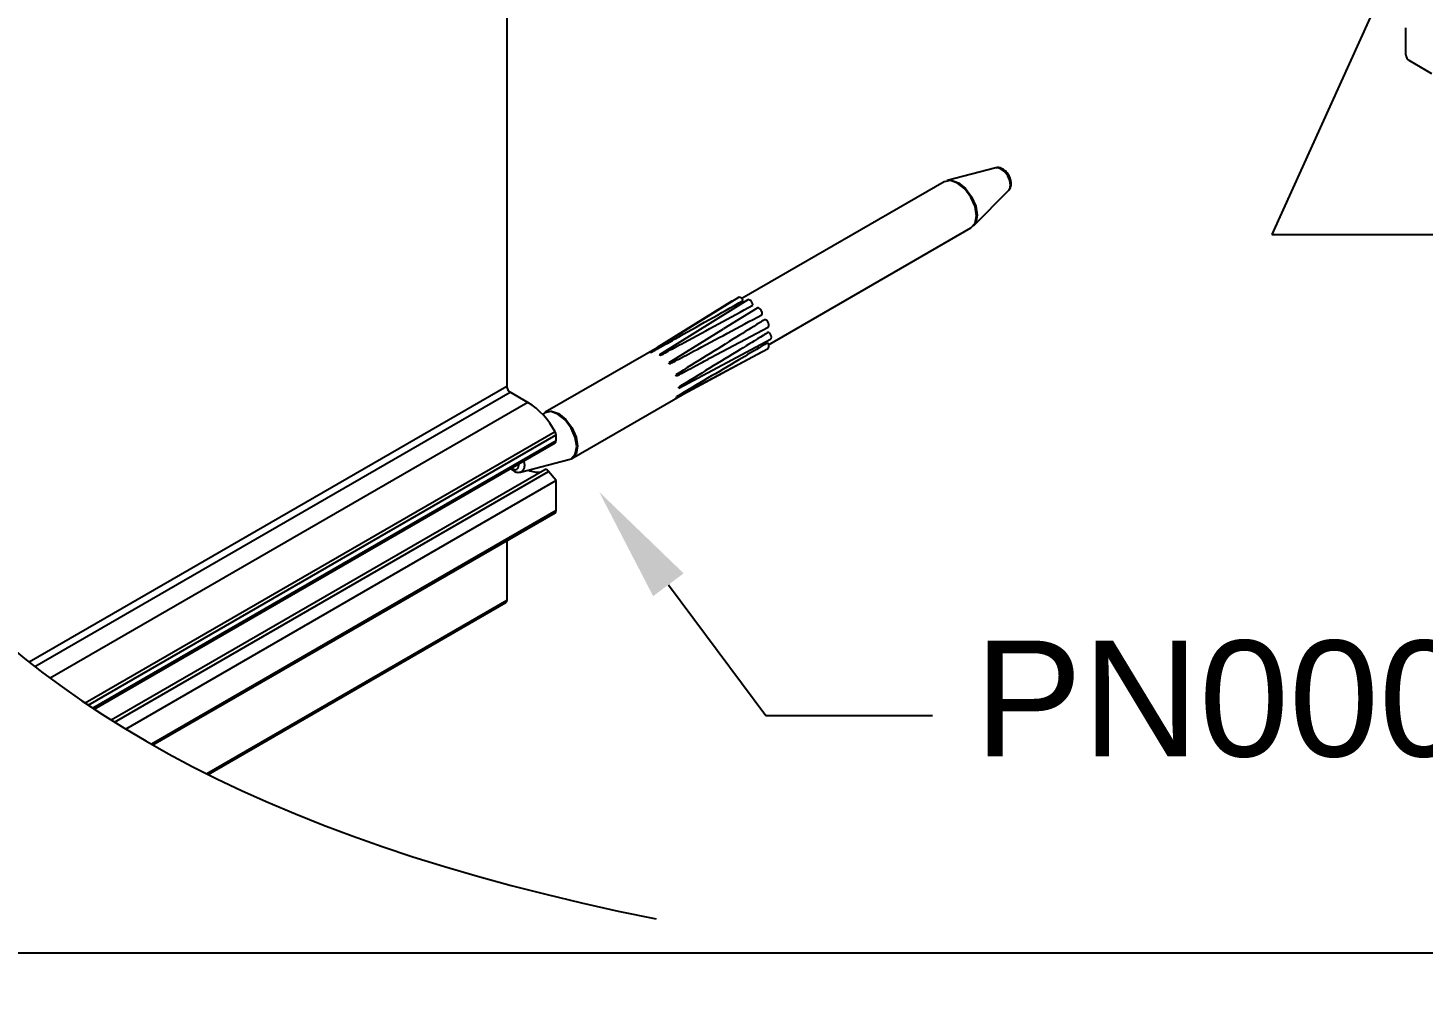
# Model space of a CAD drawing. Extents: x 0 to 11.1, y -12.5 to 0.1.
# Drawn here: x 5.359 to 8.37, y -12.457 to -10.389 of the extents above; entities that cross this region are included whole.
import ezdxf
from ezdxf import colors
from ezdxf.entities.mleader import LeaderData, LeaderLine
from ezdxf.math import Vec2, Vec3

# ---------------------------------------------------------------- set-up
doc = ezdxf.new("R2010")
doc.units = 0
doc.header["$LTSCALE"] = 0.5
doc.header["$MEASUREMENT"] = 0
for name, color, linetype in [('Dimension', 10, 'CONTINUOUS'), ('FAB DWG', 221, 'CONTINUOUS'), ('Hardware', 242, 'CONTINUOUS'), ('Housing', 150, 'CONTINUOUS')]:
    doc.layers.add(name, color=color, linetype=linetype)
doc.layers.add('Text-Unprinted', color=131, linetype='CONTINUOUS', plot=False)
doc.styles.get("Standard").update_dxf_attribs({"font": 'arial.ttf'})

msp = doc.modelspace()

# ---------------------------------------------------------------- linework, layer by layer
at = {"layer": 'Dimension', "transparency": 16777216}
msp.add_open_spline([(2.472, -8.0696), (4.2398, -8.4231), (4.5934, -10.1909), (4.9469, -11.9586), (6.7147, -12.3122)], degree=3, dxfattribs=at)
at = {"layer": 'Hardware', "lineweight": 25, "transparency": 16777216}
for p, q in [((7.448, -10.6915), (7.3433, -10.7188)), ((7.3368, -10.7215), (6.9, -10.9736)), ((7.3999, -10.8168), (7.4758, -10.7398)), ((6.9575, -11.0732), (7.3943, -10.821)), ((6.8927, -10.9709), (6.7019, -11.0893)), ((6.878, -10.9793), (6.7171, -11.0792)), ((6.9126, -10.9762), (6.7218, -11.0947)), ((6.9326, -10.9939), (6.8599, -11.0391)), ((6.8595, -11.0394), (6.7422, -11.1123)), ((6.8331, -11.1008), (6.9562, -11.0348)), ((6.7317, -11.0708), (6.4755, -11.2187)), ((6.7582, -11.1869), (6.9562, -11.081)), ((6.7636, -11.167), (6.9616, -11.061)), ((6.7746, -11.1788), (6.9416, -11.0894)), ((6.533, -11.3183), (6.7893, -11.1703)), ((6.4699, -11.223), (6.4696, -11.2233)), ((6.4218, -11.3483), (6.5265, -11.321))]:
    msp.add_line(p, q, dxfattribs=at)
at = {"layer": 'Hardware', "lineweight": 25, "transparency": 16777216, "flags": 128}
for points in [[(7.4797, -10.7284), (7.4781, -10.7187), (7.4738, -10.7088), (7.4673, -10.7), (7.4597, -10.6939), (7.452, -10.6912), (7.448, -10.6915)], [(7.3943, -10.821), (7.3943, -10.821), (7.4031, -10.8109), (7.4062, -10.7947), (7.4031, -10.775), (7.3943, -10.7546), (7.3811, -10.7369), (7.3656, -10.7243), (7.35, -10.7189), (7.3368, -10.7215)], [(7.3433, -10.7188), (7.3516, -10.7182), (7.3671, -10.7236), (7.3826, -10.7361), (7.3957, -10.7538), (7.4045, -10.7741), (7.4076, -10.7937)], [(7.4758, -10.7398), (7.4781, -10.7364), (7.4797, -10.7284)], [(7.4076, -10.7937), (7.4045, -10.8099), (7.3999, -10.8168)], [(6.8798, -10.9788), (6.8787, -10.979), (6.878, -10.9793)], [(6.9026, -10.9778), (6.901, -10.9748), (6.8988, -10.9724), (6.8964, -10.9708), (6.8941, -10.9704), (6.8927, -10.9709)], [(6.9236, -10.9874), (6.923, -10.9843), (6.9216, -10.9812), (6.9196, -10.9785), (6.9172, -10.9766), (6.9148, -10.9758), (6.9128, -10.9761), (6.9126, -10.9762)], [(6.9428, -11.0084), (6.9435, -11.0061), (6.9433, -11.0032), (6.9422, -11), (6.9404, -10.9971), (6.9381, -10.9949), (6.9356, -10.9936), (6.9334, -10.9936), (6.9326, -10.9939)], [(6.9562, -11.0348), (6.957, -11.0343), (6.958, -11.0323), (6.9581, -11.0296), (6.9573, -11.0265), (6.9557, -11.0235), (6.9536, -11.0209), (6.9511, -11.0193), (6.9488, -11.0188)], [(6.9616, -11.061), (6.9617, -11.0609), (6.9631, -11.0593), (6.9635, -11.0568), (6.9631, -11.0538), (6.9617, -11.0507), (6.9597, -11.0479), (6.9574, -11.0459)], [(6.9562, -11.081), (6.9573, -11.08), (6.9581, -11.0778), (6.958, -11.0749), (6.957, -11.0718), (6.9552, -11.0688)], [(6.7034, -11.0899), (6.7031, -11.0896), (6.7028, -11.0894), (6.7024, -11.0892), (6.7022, -11.0892), (6.7019, -11.0893), (6.7017, -11.0895), (6.7016, -11.0897), (6.7015, -11.09)], [(6.7238, -11.096), (6.7236, -11.0956), (6.7234, -11.0953), (6.7231, -11.095), (6.7228, -11.0947), (6.7224, -11.0946), (6.7222, -11.0946), (6.7219, -11.0946), (6.7217, -11.0948)], [(6.9416, -11.0894), (6.9422, -11.089), (6.9429, -11.0881)], [(6.7634, -11.167), (6.7636, -11.1669), (6.7638, -11.1667), (6.7639, -11.1665), (6.764, -11.1661), (6.7639, -11.1658), (6.7638, -11.1653), (6.7636, -11.1649), (6.7634, -11.1646)], [(6.7574, -11.1869), (6.7577, -11.187), (6.758, -11.187), (6.7583, -11.1869), (6.7585, -11.1867), (6.7586, -11.1865), (6.7586, -11.1862), (6.7586, -11.1858), (6.7585, -11.1854)], [(6.5265, -11.321), (6.5313, -11.319), (6.5401, -11.3089), (6.5432, -11.2928), (6.5401, -11.2731), (6.5313, -11.2529), (6.5182, -11.2351), (6.5027, -11.2226), (6.4872, -11.2172), (6.4741, -11.2198), (6.4699, -11.223)], [(6.4755, -11.2187), (6.4887, -11.2161), (6.5042, -11.2216), (6.5198, -11.2341), (6.533, -11.2519), (6.5418, -11.2722), (6.5449, -11.292)], [(6.5449, -11.292), (6.5418, -11.3082), (6.533, -11.3183), (6.533, -11.3183)], [(6.4288, -11.324), (6.4288, -11.3241), (6.4304, -11.3339), (6.429, -11.3419), (6.4248, -11.347), (6.4222, -11.3481)], [(6.4027, -11.3391), (6.4051, -11.341), (6.4101, -11.3427), (6.4143, -11.3418), (6.417, -11.3384), (6.418, -11.3332), (6.4175, -11.3305)]]:
    msp.add_lwpolyline(points, dxfattribs=at)
at = {"layer": 'Hardware', "lineweight": 25, "transparency": 16777216}
for centre, radius, start, end in [((6.7045, -11.113), 0.0231, 92.8137, 97.4054), ((6.6957, -11.1423), 0.0542, 58.7007, 61.3047), ((6.6706, -11.1717), 0.093, 37.886, 39.7031), ((6.7416, -11.1146), 0.00242, 1.1923, 76.3969), ((6.6713, -11.1728), 0.093, 20.2972, 22.1142), ((6.7562, -11.1399), 0.00242, 343.6056, 58.8058), ((6.7092, -11.1658), 0.0542, 358.6982, 1.3018), ((6.739, -11.1728), 0.0232, 322.6038, 327.1948)]:
    msp.add_arc(centre, radius, start, end, dxfattribs=at)
for points, knots in [([(7.4812, -10.7253), (7.4809, -10.7223), (7.4803, -10.7159), (7.4758, -10.7061), (7.4687, -10.6974), (7.4605, -10.6922), (7.4532, -10.6904), (7.4495, -10.6914), (7.4483, -10.6918)], [0, 0, 0, 0, 0.174192, 0.367409, 0.561749, 0.767318, 0.924529, 1, 1, 1, 1]), ([(7.4757, -10.7396), (7.4761, -10.7393), (7.4782, -10.7378), (7.4805, -10.7328), (7.481, -10.728), (7.4812, -10.7253)], [0, 0, 0, 0, 0.076982, 0.5023788, 1, 1, 1, 1]), ([(6.7034, -11.0899), (6.7039, -11.0896), (6.7077, -11.0874), (6.7248, -11.0778), (6.7907, -11.0406), (6.8533, -11.0055), (6.9026, -10.9778)], [0, 0, 0, 0, 0.007458, 0.057409, 0.257212, 1, 1, 1, 1]), ([(6.7238, -11.096), (6.7243, -11.0957), (6.7282, -11.0937), (6.7453, -11.0844), (6.8115, -11.0483), (6.8742, -11.0142), (6.9236, -10.9874)], [0, 0, 0, 0, 0.007458, 0.057409, 0.257212, 1, 1, 1, 1]), ([(6.744, -11.1146), (6.7445, -11.1143), (6.7483, -11.1123), (6.7654, -11.1032), (6.8313, -11.0681), (6.8936, -11.0347), (6.9428, -11.0084)], [0, 0, 0, 0, 0.007458, 0.057409, 0.257212, 1, 1, 1, 1]), ([(6.9488, -11.0188), (6.9451, -11.0211), (6.925, -11.0336), (6.8612, -11.0732), (6.8011, -11.1106), (6.7574, -11.1378)], [0, 0, 0, 0, 0.058989, 0.3150592, 1, 1, 1, 1]), ([(6.9574, -11.0459), (6.9536, -11.0483), (6.9332, -11.0607), (6.8686, -11.1002), (6.8077, -11.1375), (6.7634, -11.1646)], [0, 0, 0, 0, 0.058989, 0.315059, 1, 1, 1, 1]), ([(6.9552, -11.0688), (6.9513, -11.0711), (6.9307, -11.0834), (6.8652, -11.1223), (6.8035, -11.1588), (6.7585, -11.1854)], [0, 0, 0, 0, 0.058989, 0.3150592, 1, 1, 1, 1]), ([(6.7585, -11.1406), (6.759, -11.1403), (6.7628, -11.1383), (6.7797, -11.1293), (6.804, -11.1163), (6.825, -11.1051), (6.8329, -11.1008)], [0, 0, 0, 0, 0.01974, 0.151941, 0.680748, 1, 1, 1, 1]), ([(6.4004, -11.3404), (6.403, -11.343), (6.4082, -11.3467), (6.4159, -11.3491), (6.4202, -11.3482), (6.4219, -11.3478)], [0.6052245, 0.6052245, 0.6052245, 0.6052245, 0.7744145, 0.9123245, 1, 1, 1, 1])]:
    msp.add_open_spline(points, degree=3, knots=knots, dxfattribs=at)
at = {"layer": 'Housing', "transparency": 16777216}
for p, q in [((6.3925, -9.6278), (6.3925, -11.1631)), ((8.333, -10.4474), (8.333, -10.3894)), ((8.3895, -10.4883), (8.34, -10.4597)), ((6.3925, -11.1631), (5.3616, -11.7583)), ((5.3736, -11.7677), (6.3996, -11.1754)), ((6.4378, -11.1974), (5.4065, -11.7928)), ((6.4378, -11.1974), (6.3996, -11.1754)), ((6.4967, -11.261), (5.4823, -11.8466)), ((5.4885, -11.8507), (6.4986, -11.2677)), ((6.4986, -11.2804), (5.4988, -11.8575)), ((5.5015, -11.8594), (6.4965, -11.2849)), ((6.4986, -11.2804), (6.4986, -11.2677)), ((6.4741, -11.3427), (5.5382, -11.883)), ((5.5453, -11.8875), (6.4827, -11.3464)), ((6.4986, -11.3662), (6.4827, -11.3464)), ((6.4986, -11.3662), (5.5696, -11.9025)), ((6.4986, -11.431), (6.4986, -11.3662)), ((6.4986, -11.431), (5.6252, -11.9352)), ((5.6281, -11.9368), (6.4965, -11.4355)), ((6.3925, -11.4956), (6.3925, -11.6249)), ((6.3925, -11.6249), (5.7447, -11.9989)), ((5.7478, -12.0005), (6.3904, -11.6295))]:
    msp.add_line(p, q, dxfattribs=at)
at = {"layer": 'Housing', "transparency": 16777216, "flags": 128}
msp.add_lwpolyline([(6.4827, -11.3464), (6.4815, -11.3451), (6.4803, -11.344), (6.479, -11.3432), (6.4778, -11.3426), (6.4765, -11.3423), (6.4754, -11.3423), (6.4744, -11.3426), (6.4741, -11.3427)], dxfattribs=at)
at = {"layer": 'Housing', "transparency": 16777216}
for centre, radius, start, end in [((8.3483, -10.4467), 0.0154, 182.6055, 237.3945), ((6.4079, -11.1624), 0.0154, 182.6055, 237.3945), ((6.3496, -11.3383), 0.1662, 27.7158, 57.9423), ((6.4843, -11.2681), 0.0143, 1.8507, 29.9957), ((6.4935, -11.2809), 0.00505, 305.8415, 5.4707), ((6.4598, -11.2986), 0.0496, 245.4295, 276.1424), ((6.4937, -11.4315), 0.00493, 305.0133, 6.2988), ((6.3876, -11.6254), 0.00493, 305.0133, 6.2988)]:
    msp.add_arc(centre, radius, start, end, dxfattribs=at)
at = {"layer": 'Text-Unprinted', "ltscale": 0.5, "transparency": 16777216}
msp.add_lwpolyline([(0, 0), (11.1232, 0), (11.1232, -12.3857), (0, -12.3857)], close=True, dxfattribs=at)

# ---------------------------------------------------------------- leaders
at = {"layer": 'FAB DWG', "transparency": 16777216}
ml = msp.add_multileader_mtext('Standard', dxfattribs=at)
ml.set_content('HW83201 (x2)\\PHW08320 (x2)', color=256)
ml.set_leader_properties()
ml.build(insert=Vec2(0, 0))
ml.multileader.update_dxf_attribs({"text_right_attachment_type": 2, "dogleg_length": 0.36, "arrow_head_size": 0.25})
ctx = ml.context
ctx.base_point, ctx.char_height, ctx.arrow_head_size, ctx.landing_gap_size, ctx.plane_origin = Vec3(8.4035, -10.8353), 0.25, 0.25, 0.09, Vec3(10.4062, -10.8002)
ctx.right_attachment = 2
notes = []
notes.append((ctx, [(1, (1, 1, 0), (8.0435, -10.8353), (1, 0), 0.36, [(1, [(8.4388, -8.8142), (9.1752, -8.3404)], 0, [])])]))
ctx.mtext.insert, ctx.mtext.flow_direction = Vec3(8.4935, -10.6735), 5
ml = msp.add_multileader_mtext('Standard', dxfattribs=at)
ml.set_content('PN00014 (x2)', color=256)
ml.set_leader_properties()
ml.build(insert=Vec2(0, 0))
ml.multileader.update_dxf_attribs({"text_right_attachment_type": 2, "dogleg_length": 0.36, "arrow_head_size": 0.25})
ctx = ml.context
ctx.base_point, ctx.char_height, ctx.arrow_head_size, ctx.landing_gap_size, ctx.plane_origin = Vec3(7.3116, -11.8732), 0.25, 0.25, 0.09, Vec3(8.559, -13.3766)
ctx.right_attachment = 2
notes.append((ctx, [(1, (1, 1, 0), (6.9516, -11.8732), (1, 0), 0.36, [(0, [(6.5917, -11.3906)], 0, [])])]))
ctx.mtext.insert, ctx.mtext.flow_direction = Vec3(7.4016, -11.7115), 5
for ctx, leaders in notes:
    for number, flags, end, landing, length, lines in leaders:
        leader = LeaderData()
        leader.index, (leader.has_last_leader_line, leader.has_dogleg_vector, leader.attachment_direction) = number, flags
        leader.last_leader_point, leader.dogleg_vector, leader.dogleg_length = Vec3(end), Vec3(landing), length
        for number, points, colour, breaks in lines:
            line = LeaderLine()
            line.index, line.vertices, line.color, line.breaks = number, Vec3.list(points), colors.encode_raw_color(colour), breaks
            leader.lines.append(line)
        ctx.leaders.append(leader)

doc.saveas('drawing.dxf')
